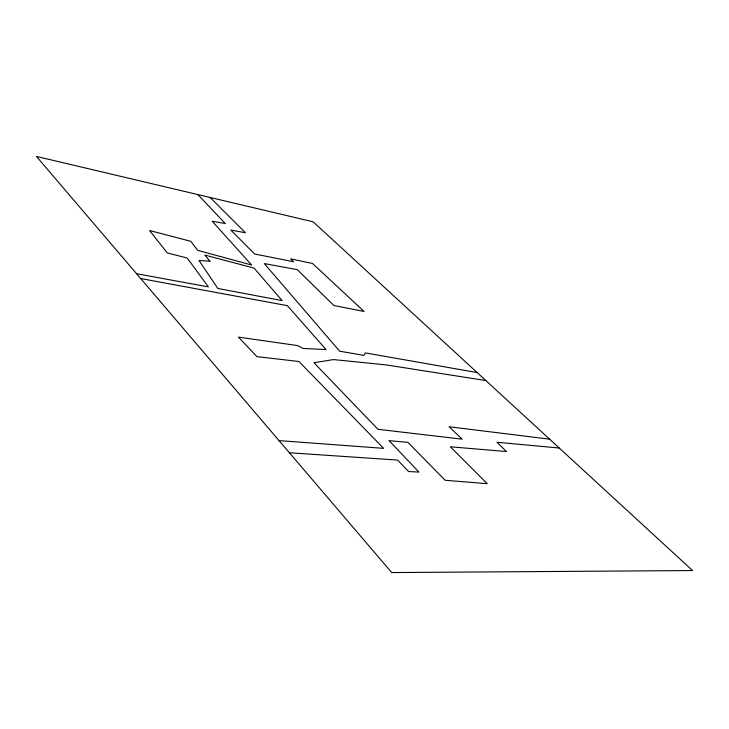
<?xml version="1.0" encoding="UTF-8"?>
<svg xmlns="http://www.w3.org/2000/svg" width="729" height="729" viewBox="0 0 729 729"><rect width="100%" height="100%" fill="white"/><g stroke="black" fill="none" stroke-linecap="round" stroke-linejoin="round"><path stroke-width="1.09" d="M289.422 452.764L397.633 460.081L408.586 471.517L418.975 472.091L389.004 440.608L407.958 442.375L445.118 480.274L487.254 483.682L450.349 446.786L506.455 451.552L496.914 442.257L559.261 448.034M279.043 440.608L383.627 448.353L298.917 361.493L256.963 356.645L238.438 337.117L297.614 345.582L303.173 348.48L326.027 349.546L287.39 305.661L140.679 278.524M549.62 439.168L449.11 426.757L462.159 439.177L377.941 429.299L313.98 362.723L333.536 359.597L386.088 364.883L485.869 380.574M477.158 372.565L365.311 352.9L363.981 355.397L339.641 351.187L264.299 263.588L297.232 269.639L333.909 305.506L364.072 311.483L312.568 263.506L290.634 258.859L293.587 261.738L254.603 254.002L230.829 230.082L245.427 232.724L210.171 197.477M136.578 273.73L208.385 286.88L187.207 258.02L167.324 252.981L149.563 230.519L190.807 241.308L197.705 250.357L251.623 265.001L212.221 221.27L225.252 223.502L197.841 194.57M692.55 570.552L391.692 572.566L36.45 156.434L313.16 221.816L692.55 570.552M209.943 261.246L199.008 260.472L217.825 288.456L282.15 300.63L254.047 268.099L204.831 255.077L209.943 261.246"/></g></svg>
